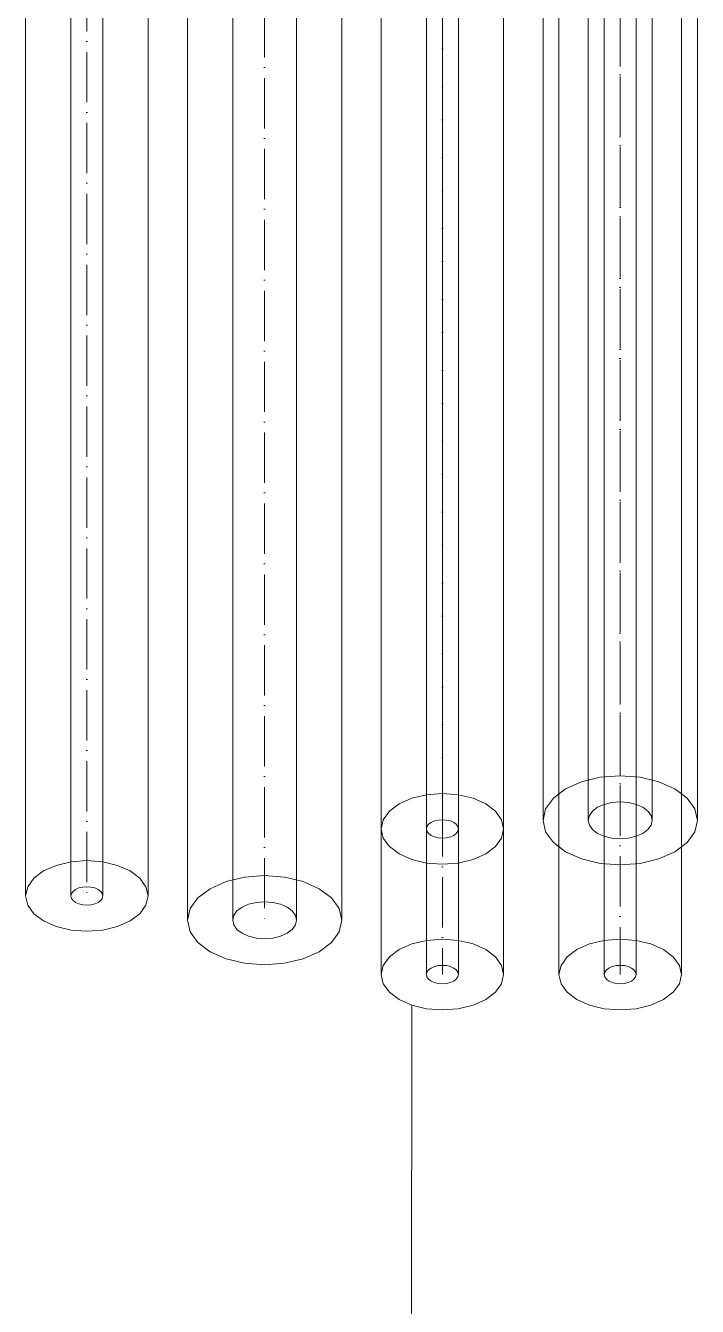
# Model space of a CAD drawing. Header units: millimetres. Extents: x -88595 to 880822, y -1054509 to -148035.
# Drawn here: x 424576.4 to 424710, y -344796.7 to -344542 of the extents above; entities that cross this region are included whole.
import ezdxf

# ---------------------------------------------------------------- set-up
doc = ezdxf.new("R2010")
doc.units = ezdxf.units.MM
doc.linetypes.add('$12$ADSK_Осевая', pattern=[14, 10, -2, 0, -2])
for name, color, linetype, lineweight in [('Изоляция', 7, 'Continuous', 18), ('Марки', 7, 'Continuous', 20), ('Трубопровод', 7, 'Continuous', 18)]:
    doc.layers.add(name, color=color, linetype=linetype, lineweight=lineweight)

msp = doc.modelspace()

# ---------------------------------------------------------------- linework, layer by layer
at = {"layer": 'Изоляция', "color": 190, "true_color": 0x8000ff}
for p, q in [((424647.13, -344224.43), (424647.13, -344730.71)), ((424671.48, -344730.71), (424671.48, -344224.43)), ((424576.42, -344265.25), (424576.42, -344715.08)), ((424600.77, -344715.08), (424600.77, -344265.25)), ((424682.49, -344326.49), (424682.49, -344730.71)), ((424706.84, -344730.71), (424706.84, -344326.49))]:
    msp.add_line(p, q, dxfattribs=at)
at = {"layer": 'Изоляция', "color": 134, "true_color": 0x00a6a6}
for p, q in [((424679.32, -344257.8), (424679.32, -344700.04)), ((424710.02, -344700.04), (424710.02, -344257.8)), ((424608.6, -344298.63), (424608.6, -344719.89)), ((424639.3, -344719.89), (424639.3, -344298.63))]:
    msp.add_line(p, q, dxfattribs=at)
for points in [[(424679.32, -344700.04, 0), (424679.84, -344697.75, 0), (424681.37, -344695.61, 0), (424683.81, -344693.78, 0), (424686.99, -344692.37, 0), (424690.69, -344691.48, 0), (424694.67, -344691.18, 0)], [(424694.67, -344691.18, 0), (424698.64, -344691.48, 0), (424702.34, -344692.37, 0), (424705.52, -344693.78, 0), (424707.96, -344695.61, 0), (424709.49, -344697.75, 0), (424710.02, -344700.04, 0)], [(424694.67, -344708.91, 0), (424690.69, -344708.6, 0), (424686.99, -344707.72, 0), (424683.81, -344706.31, 0), (424681.37, -344704.47, 0), (424679.84, -344702.34, 0), (424679.32, -344700.04, 0)], [(424710.02, -344700.04, 0), (424709.49, -344702.34, 0), (424707.96, -344704.47, 0), (424705.52, -344706.31, 0), (424702.34, -344707.72, 0), (424698.64, -344708.6, 0), (424694.67, -344708.91, 0)], [(424608.6, -344719.89, 0), (424609.13, -344717.6, 0), (424610.66, -344715.46, 0), (424613.1, -344713.63, 0), (424616.28, -344712.22, 0), (424619.98, -344711.33, 0), (424623.95, -344711.03, 0)], [(424623.95, -344711.03, 0), (424627.93, -344711.33, 0), (424631.63, -344712.22, 0), (424634.81, -344713.63, 0), (424637.25, -344715.46, 0), (424638.78, -344717.6, 0), (424639.3, -344719.89, 0)], [(424623.95, -344728.76, 0), (424619.98, -344728.45, 0), (424616.28, -344727.57, 0), (424613.1, -344726.16, 0), (424610.66, -344724.33, 0), (424609.13, -344722.19, 0), (424608.6, -344719.89, 0)], [(424639.3, -344719.89, 0), (424638.78, -344722.19, 0), (424637.25, -344724.33, 0), (424634.81, -344726.16, 0), (424631.63, -344727.57, 0), (424627.93, -344728.45, 0), (424623.95, -344728.76, 0)]]:
    msp.add_polyline3d(points, dxfattribs=at)
at = {"layer": 'Изоляция', "color": 190, "true_color": 0x8000ff}
for points in [[(424650.7, -344696.78, 0), (424653.22, -344695.66, 0), (424656.16, -344694.96, 0), (424659.31, -344694.72, 0), (424662.46, -344694.96, 0), (424665.4, -344695.66, 0), (424667.92, -344696.78, 0)], [(424650.7, -344706.72, 0), (424648.77, -344705.26, 0), (424647.55, -344703.57, 0), (424647.13, -344701.75, 0), (424647.55, -344699.93, 0), (424648.77, -344698.23, 0), (424650.7, -344696.78, 0)], [(424667.92, -344696.78, 0), (424669.85, -344698.23, 0), (424671.07, -344699.93, 0), (424671.48, -344701.75, 0), (424671.07, -344703.57, 0), (424669.85, -344705.26, 0), (424667.92, -344706.72, 0)], [(424667.92, -344706.72, 0), (424665.4, -344707.84, 0), (424662.46, -344708.54, 0), (424659.31, -344708.78, 0), (424656.16, -344708.54, 0), (424653.22, -344707.84, 0), (424650.7, -344706.72, 0)], [(424579.99, -344710.11, 0), (424582.51, -344708.99, 0), (424585.45, -344708.29, 0), (424588.6, -344708.05, 0), (424591.75, -344708.29, 0), (424594.69, -344708.99, 0), (424597.21, -344710.11, 0)], [(424579.99, -344720.05, 0), (424578.06, -344718.6, 0), (424576.84, -344716.9, 0), (424576.42, -344715.08, 0), (424576.84, -344713.26, 0), (424578.06, -344711.57, 0), (424579.99, -344710.11, 0)], [(424597.21, -344710.11, 0), (424599.14, -344711.57, 0), (424600.36, -344713.26, 0), (424600.77, -344715.08, 0), (424600.36, -344716.9, 0), (424599.14, -344718.6, 0), (424597.21, -344720.05, 0)], [(424597.21, -344720.05, 0), (424594.69, -344721.17, 0), (424591.75, -344721.87, 0), (424588.6, -344722.11, 0), (424585.45, -344721.87, 0), (424582.51, -344721.17, 0), (424579.99, -344720.05, 0)], [(424647.13, -344730.71, 0), (424647.55, -344728.89, 0), (424648.77, -344727.19, 0), (424650.7, -344725.74, 0), (424653.22, -344724.62, 0), (424656.16, -344723.92, 0), (424659.31, -344723.68, 0)], [(424659.31, -344723.68, 0), (424662.46, -344723.92, 0), (424665.4, -344724.62, 0), (424667.92, -344725.74, 0), (424669.85, -344727.19, 0), (424671.07, -344728.89, 0), (424671.48, -344730.71, 0)], [(424686.06, -344725.74, 0), (424688.58, -344724.62, 0), (424691.51, -344723.92, 0), (424694.67, -344723.68, 0), (424697.82, -344723.92, 0), (424700.75, -344724.62, 0), (424703.27, -344725.74, 0)], [(424686.06, -344735.68, 0), (424684.12, -344734.22, 0), (424682.91, -344732.53, 0), (424682.49, -344730.71, 0), (424682.91, -344728.89, 0), (424684.12, -344727.19, 0), (424686.06, -344725.74, 0)], [(424703.27, -344725.74, 0), (424705.21, -344727.19, 0), (424706.43, -344728.89, 0), (424706.84, -344730.71, 0), (424706.43, -344732.53, 0), (424705.21, -344734.22, 0), (424703.27, -344735.68, 0)], [(424659.31, -344737.74, 0), (424656.16, -344737.5, 0), (424653.22, -344736.8, 0), (424650.7, -344735.68, 0), (424648.77, -344734.22, 0), (424647.55, -344732.53, 0), (424647.13, -344730.71, 0)], [(424671.48, -344730.71, 0), (424671.07, -344732.53, 0), (424669.85, -344734.22, 0), (424667.92, -344735.68, 0), (424665.4, -344736.8, 0), (424662.46, -344737.5, 0), (424659.31, -344737.74, 0)], [(424703.27, -344735.68, 0), (424700.75, -344736.8, 0), (424697.82, -344737.5, 0), (424694.67, -344737.74, 0), (424691.51, -344737.5, 0), (424688.58, -344736.8, 0), (424686.06, -344735.68, 0)]]:
    msp.add_polyline3d(points, dxfattribs=at)
at = {"layer": 'Марки'}
msp.add_line((424653.22, -344736.8), (424642.82, -352492.26), dxfattribs=at)
at = {"layer": 'Трубопровод', "color": 190, "true_color": 0x8000ff}
for p, q in [((424656.13, -344224.43), (424656.13, -344730.71)), ((424662.48, -344730.71), (424662.48, -344224.43)), ((424585.42, -344265.25), (424585.42, -344715.08)), ((424591.77, -344715.08), (424591.77, -344265.25)), ((424691.49, -344326.49), (424691.49, -344730.71)), ((424697.84, -344730.71), (424697.84, -344326.49))]:
    msp.add_line(p, q, dxfattribs=at)
at = {"layer": 'Трубопровод', "color": 190, "linetype": '$12$ADSK_Осевая', "true_color": 0x8000ff}
for p, q in [((424659.31, -344224.43), (424659.31, -344701.75)), ((424659.31, -344224.43), (424659.31, -344701.75)), ((424588.6, -344265.25), (424588.6, -344715.08)), ((424588.6, -344265.25), (424588.6, -344715.08)), ((424659.31, -344302.46), (424659.31, -344730.71)), ((424659.31, -344302.46), (424659.31, -344730.71)), ((424694.67, -344326.49), (424694.67, -344730.71)), ((424694.67, -344326.49), (424694.67, -344730.71))]:
    msp.add_line(p, q, dxfattribs=at)
at = {"layer": 'Трубопровод', "color": 134, "true_color": 0x00a6a6}
for p, q in [((424688.32, -344257.8), (424688.32, -344700.04)), ((424701.02, -344700.04), (424701.02, -344257.8)), ((424617.6, -344298.63), (424617.6, -344719.89)), ((424630.3, -344719.89), (424630.3, -344298.63))]:
    msp.add_line(p, q, dxfattribs=at)
at = {"layer": 'Трубопровод', "color": 134, "linetype": '$12$ADSK_Осевая', "true_color": 0x00a6a6}
for p, q in [((424694.67, -344257.8), (424694.67, -344700.04)), ((424694.67, -344257.8), (424694.67, -344700.04)), ((424623.95, -344298.63), (424623.95, -344719.89)), ((424623.95, -344298.63), (424623.95, -344719.89))]:
    msp.add_line(p, q, dxfattribs=at)
at = {"layer": 'Трубопровод', "color": 134, "true_color": 0x00a6a6}
for points in [[(424690.18, -344697.45, 0), (424691.49, -344696.87, 0), (424693.02, -344696.5, 0), (424694.67, -344696.38, 0), (424696.31, -344696.5, 0), (424697.84, -344696.87, 0), (424699.16, -344697.45, 0)], [(424690.18, -344702.64, 0), (424689.17, -344701.88, 0), (424688.53, -344700.99, 0), (424688.32, -344700.04, 0), (424688.53, -344699.09, 0), (424689.17, -344698.21, 0), (424690.18, -344697.45, 0)], [(424699.16, -344697.45, 0), (424700.16, -344698.21, 0), (424700.8, -344699.09, 0), (424701.02, -344700.04, 0), (424700.8, -344700.99, 0), (424700.16, -344701.88, 0), (424699.16, -344702.64, 0)], [(424699.16, -344702.64, 0), (424697.84, -344703.22, 0), (424696.31, -344703.58, 0), (424694.67, -344703.71, 0), (424693.02, -344703.58, 0), (424691.49, -344703.22, 0), (424690.18, -344702.64, 0)], [(424619.46, -344717.3, 0), (424620.78, -344716.72, 0), (424622.31, -344716.35, 0), (424623.95, -344716.23, 0), (424625.6, -344716.35, 0), (424627.13, -344716.72, 0), (424628.44, -344717.3, 0)], [(424619.46, -344722.49, 0), (424618.46, -344721.73, 0), (424617.82, -344720.84, 0), (424617.6, -344719.89, 0), (424617.82, -344718.95, 0), (424618.46, -344718.06, 0), (424619.46, -344717.3, 0)], [(424628.44, -344717.3, 0), (424629.45, -344718.06, 0), (424630.09, -344718.95, 0), (424630.3, -344719.89, 0), (424630.09, -344720.84, 0), (424629.45, -344721.73, 0), (424628.44, -344722.49, 0)], [(424628.44, -344722.49, 0), (424627.13, -344723.07, 0), (424625.6, -344723.44, 0), (424623.95, -344723.56, 0), (424622.31, -344723.44, 0), (424620.78, -344723.07, 0), (424619.46, -344722.49, 0)]]:
    msp.add_polyline3d(points, dxfattribs=at)
at = {"layer": 'Трубопровод', "color": 190, "true_color": 0x8000ff}
for points in [[(424657.06, -344703.04, 0), (424656.56, -344702.66, 0), (424656.24, -344702.22, 0), (424656.13, -344701.75, 0), (424656.24, -344701.27, 0), (424656.56, -344700.83, 0), (424657.06, -344700.45, 0)], [(424657.06, -344700.45, 0), (424657.72, -344700.16, 0), (424658.49, -344699.98, 0), (424659.31, -344699.91, 0), (424660.13, -344699.98, 0), (424660.9, -344700.16, 0), (424661.56, -344700.45, 0)], [(424661.56, -344700.45, 0), (424662.06, -344700.83, 0), (424662.38, -344701.27, 0), (424662.48, -344701.75, 0), (424662.38, -344702.22, 0), (424662.06, -344702.66, 0), (424661.56, -344703.04, 0)], [(424661.56, -344703.04, 0), (424660.9, -344703.34, 0), (424660.13, -344703.52, 0), (424659.31, -344703.58, 0), (424658.49, -344703.52, 0), (424657.72, -344703.34, 0), (424657.06, -344703.04, 0)], [(424586.35, -344716.38, 0), (424585.85, -344716, 0), (424585.53, -344715.56, 0), (424585.42, -344715.08, 0), (424585.53, -344714.61, 0), (424585.85, -344714.17, 0), (424586.35, -344713.79, 0)], [(424586.35, -344713.79, 0), (424587.01, -344713.49, 0), (424587.78, -344713.31, 0), (424588.6, -344713.25, 0), (424589.42, -344713.31, 0), (424590.19, -344713.49, 0), (424590.84, -344713.79, 0)], [(424590.84, -344713.79, 0), (424591.35, -344714.17, 0), (424591.67, -344714.61, 0), (424591.77, -344715.08, 0), (424591.67, -344715.56, 0), (424591.35, -344716, 0), (424590.84, -344716.38, 0)], [(424590.84, -344716.38, 0), (424590.19, -344716.67, 0), (424589.42, -344716.85, 0), (424588.6, -344716.92, 0), (424587.78, -344716.85, 0), (424587.01, -344716.67, 0), (424586.35, -344716.38, 0)], [(424657.06, -344732, 0), (424656.56, -344731.62, 0), (424656.24, -344731.18, 0), (424656.13, -344730.71, 0), (424656.24, -344730.23, 0), (424656.56, -344729.79, 0), (424657.06, -344729.41, 0)], [(424657.06, -344729.41, 0), (424657.72, -344729.12, 0), (424658.49, -344728.94, 0), (424659.31, -344728.88, 0), (424660.13, -344728.94, 0), (424660.9, -344729.12, 0), (424661.56, -344729.41, 0)], [(424661.56, -344729.41, 0), (424662.06, -344729.79, 0), (424662.38, -344730.23, 0), (424662.48, -344730.71, 0), (424662.38, -344731.18, 0), (424662.06, -344731.62, 0), (424661.56, -344732, 0)], [(424692.42, -344732, 0), (424691.92, -344731.62, 0), (424691.6, -344731.18, 0), (424691.49, -344730.71, 0), (424691.6, -344730.23, 0), (424691.92, -344729.79, 0), (424692.42, -344729.41, 0)], [(424692.42, -344729.41, 0), (424693.08, -344729.12, 0), (424693.84, -344728.94, 0), (424694.67, -344728.88, 0), (424695.49, -344728.94, 0), (424696.25, -344729.12, 0), (424696.91, -344729.41, 0)], [(424696.91, -344729.41, 0), (424697.41, -344729.79, 0), (424697.73, -344730.23, 0), (424697.84, -344730.71, 0), (424697.73, -344731.18, 0), (424697.41, -344731.62, 0), (424696.91, -344732, 0)], [(424661.56, -344732, 0), (424660.9, -344732.3, 0), (424660.13, -344732.48, 0), (424659.31, -344732.54, 0), (424658.49, -344732.48, 0), (424657.72, -344732.3, 0), (424657.06, -344732, 0)], [(424696.91, -344732, 0), (424696.25, -344732.3, 0), (424695.49, -344732.48, 0), (424694.67, -344732.54, 0), (424693.84, -344732.48, 0), (424693.08, -344732.3, 0), (424692.42, -344732, 0)]]:
    msp.add_polyline3d(points, dxfattribs=at)

doc.saveas('drawing.dxf')
